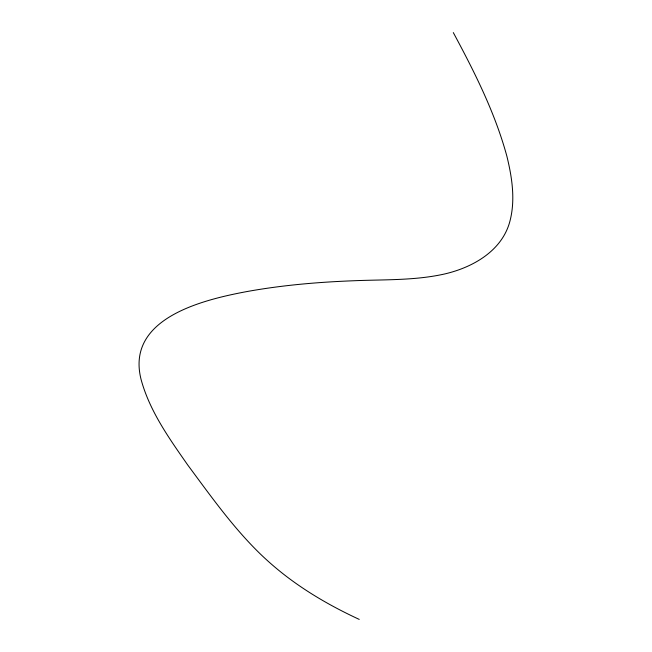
<?xml version="1.0" encoding="UTF-8"?>
<svg xmlns="http://www.w3.org/2000/svg" width="652" height="652" viewBox="0 0 652 652"><rect width="100%" height="100%" fill="white"/><g stroke="black" fill="none" stroke-linecap="round" stroke-linejoin="round"><path stroke-width="0.98" d="M359.244 619.4C333.71 607.574 309.056 593.638 286.644 576.572A369.448 334.158 -44.9 0 1 260.189 553.841C232.74 527.15 210.555 495.756 187.817 465.12C169.243 438.462 149.65 411.192 141.06 379.399C125.689 318.38 202.454 299.92 246.391 291.656C281.762 285.217 317.671 282.137 353.571 280.759C383.832 279.455 414.501 280.678 444.257 274.06C471.779 267.76 500.866 251.811 509.424 223.017C515.74 201.15 512.195 177.98 506.897 156.301C495.064 112.739 474.607 72.176 453.311 32.6"/></g></svg>
